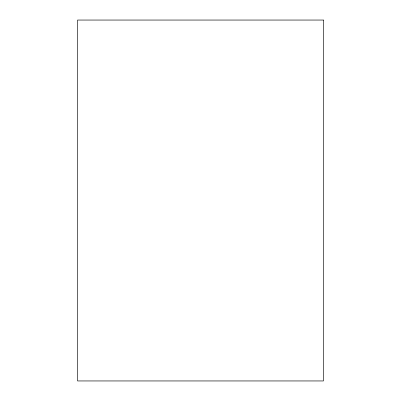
<?xml version="1.0" encoding="UTF-8"?>
<svg xmlns="http://www.w3.org/2000/svg" width="401" height="401" viewBox="0 0 401 401"><rect width="100%" height="100%" fill="white"/><g stroke="black" fill="none" stroke-linecap="round" stroke-linejoin="round"><path stroke-width="0.6" d="M323.462 20.05L77.538 20.05L77.538 380.95L323.462 380.95L323.462 20.05"/></g></svg>
